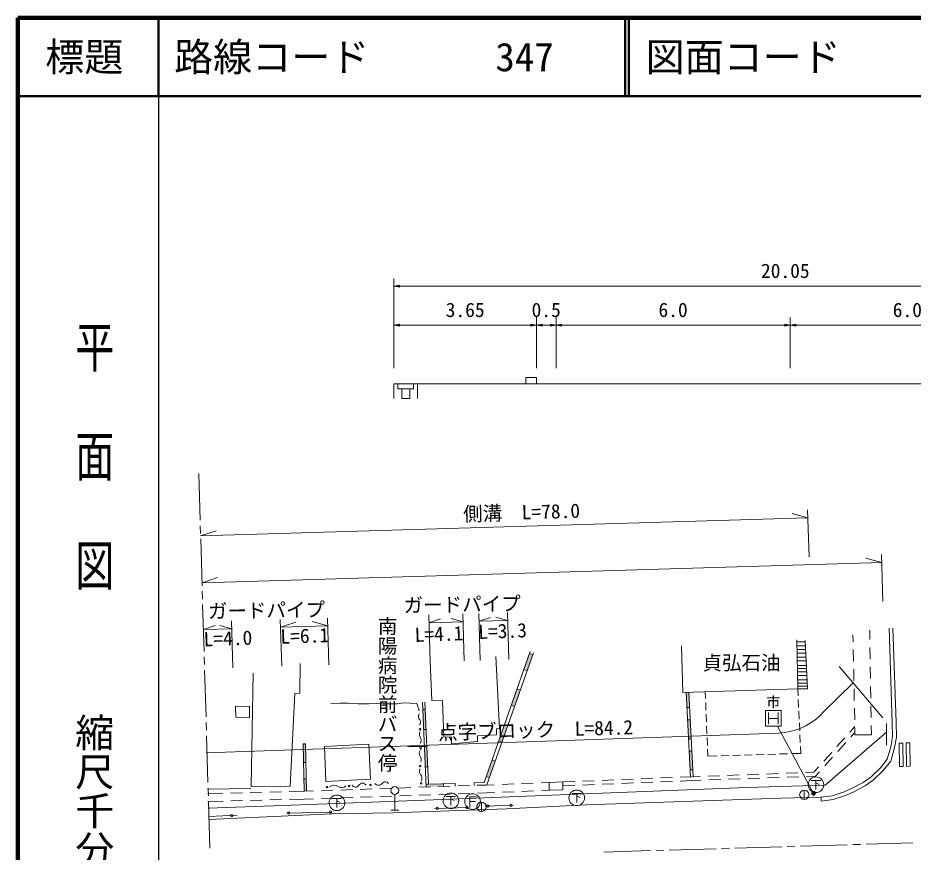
# Model space of a CAD drawing. Units: millimetres at full size, sheet at 1:1000, with parts at other scales. Extents: x 40000 to 680000, y 20000 to 380000.
# Drawn here: x 40000 to 154639, y 273198 to 380000 of the extents above; entities that cross this region are included whole.
import ezdxf
from ezdxf.enums import TextEntityAlignment as Align

# ---------------------------------------------------------------- set-up
doc = ezdxf.new("R2010")
doc.units = ezdxf.units.MM
doc.header["$LTSCALE"] = 1000
doc.header["$PDMODE"] = 32
doc.header["$PDSIZE"] = 500
doc.linetypes.add('CHAIN', pattern=[18.5, 12, -1.5, 3.5, -1.5])
for name, color, linetype, lineweight in [('M-BGD', 7, 'Continuous', 13), ('M-BGD-EXST', 7, 'Continuous', 13), ('M-BMK', 2, 'CHAIN', 13), ('M-STR-HTXT', 7, 'Continuous', 13), ('M-TTL', 2, 'Continuous', 140), ('M-TTL-BAND', 7, 'Continuous', 25), ('M-TTL-LINE', 7, 'Continuous', 50)]:
    doc.layers.add(name, color=color, linetype=linetype, lineweight=lineweight)
doc.layers.add('M-BMK-HTXT', color=7, linetype='Continuous')
doc.layers.add('M-TTL-TXT', color=7, linetype='Continuous')
doc.styles.add('@ＭＳ ゴシック', font='')
doc.styles.add('ＭＳ ゴシック', font='')
doc.styles.get('@ＭＳ ゴシック').set_extended_font_data('@MS Gothic')
doc.styles.get('ＭＳ ゴシック').set_extended_font_data('MS Gothic')

# ---------------------------------------------------------------- blocks, each defined once
blk = doc.blocks.new('open_arrow')
at = {"color": 0, "linetype": 'Continuous', "lineweight": -2}
blk.add_lwpolyline([(7.5, 1.25), (0, 0), (7.5, -1.25)], dxfattribs=at)

msp = doc.modelspace()

# ---------------------------------------------------------------- hatches: boundary and pattern name
at = {"layer": 'M-BGD'}
for points in [[(105948, 298469), (105532, 298642), (104799, 296564), (105215, 296392)], [(104349, 293936), (103933, 294109), (103191, 292006), (103608, 291833)], [(125669, 291712), (126019, 291716), (125918, 293670), (125568, 293659)], [(92156, 291502), (91855, 291504), (91972, 288903), (92272, 288900)], [(126101, 290117), (125751, 290113), (125874, 287714), (126225, 287719)], [(102742, 289378), (102325, 289550), (101584, 287447), (102000, 287275)], [(76847, 287070), (76547, 287065), (76590, 284665), (76890, 284670)], [(92371, 286699), (92071, 286702), (92187, 284101), (92487, 284098)], [(126307, 286119), (125957, 286115), (126080, 283716), (126431, 283721)], [(101134, 284820), (100718, 284992), (99976, 282889), (100393, 282717)], [(76928, 282571), (76628, 282565), (76656, 280986), (76687, 280987), (76956, 280996)], [(94486, 281949), (92587, 281884), (92586, 281897), (92286, 281900), (92302, 281524), (94501, 281599)]]:
    msp.add_hatch(color=256, dxfattribs=at).paths.add_polyline_path(points)

# ---------------------------------------------------------------- linework, layer by layer
for p, q in [((88159, 333153), (88159, 331284)), ((88159, 333153), (188409, 333153)), ((91175, 333153), (91175, 331255)), ((149101, 300412), (149082, 301607)), ((146942, 301017), (146960, 300117)), ((139758, 300113), (140821, 300113)), ((139768, 299586), (140847, 299586)), ((149140, 297912), (149117, 299412)), ((105610, 298864), (99708, 282129)), ((106035, 298714), (100066, 281791)), ((105532, 298642), (105948, 298469)), ((139777, 299134), (140869, 299134)), ((139787, 298660), (140891, 298660)), ((139797, 298134), (140917, 298134)), ((146980, 299117), (147010, 297617)), ((139806, 297667), (140939, 297667)), ((139817, 297108), (140966, 297108)), ((104799, 296564), (105215, 296392)), ((139826, 296698), (140986, 296698)), ((139834, 296274), (141007, 296274)), ((139843, 295822), (141029, 295822)), ((147030, 296617), (147059, 295118)), ((149179, 295412), (149156, 296912)), ((139854, 295269), (141055, 295269)), ((139862, 294844), (141076, 294844)), ((103933, 294109), (104349, 293936)), ((125568, 293659), (126125, 282846)), ((125918, 293670), (126475, 282860)), ((128024, 293737), (128059, 292855)), ((139870, 294439), (141095, 294439)), ((139917, 293224), (139877, 294114)), ((147079, 294118), (147109, 292618)), ((149219, 292913), (149195, 294413)), ((91816, 292386), (92302, 281524)), ((92116, 292400), (92587, 281884)), ((128079, 292356), (128118, 291356)), ((139984, 291725), (139939, 292724)), ((91855, 291504), (92156, 291502)), ((103191, 292006), (103608, 291833)), ((125669, 291712), (126019, 291716)), ((135737, 289314), (135737, 291314)), ((135737, 291314), (137737, 291314)), ((137737, 291314), (137737, 289314)), ((140052, 290227), (140007, 291226)), ((147129, 291618), (147159, 290119)), ((149258, 290413), (149234, 291913)), ((125751, 290113), (126101, 290117)), ((128138, 290857), (128177, 289858)), ((136112, 291064), (136112, 289564)), ((136112, 290314), (137362, 290314)), ((137362, 291064), (137362, 289564)), ((91972, 288903), (92272, 288900)), ((102325, 289550), (102742, 289378)), ((128197, 289358), (128237, 288359)), ((137737, 289314), (135737, 289314)), ((141889, 280706), (137273, 289314)), ((140119, 288728), (140074, 289727)), ((147176, 289258), (146553, 288565)), ((147178, 289119), (147196, 288218)), ((149292, 288218), (149273, 289413)), ((151230, 289645), (151253, 286898)), ((128256, 287859), (128296, 286860)), ((140187, 287230), (140142, 288229)), ((145884, 287822), (144882, 286706)), ((147190, 288526), (146675, 287953)), ((147196, 288218), (149292, 288218)), ((76547, 287065), (76847, 287070)), ((76547, 287065), (76656, 280986)), ((76847, 287070), (76956, 280996)), ((89900, 286723), (92371, 286699)), ((101584, 287447), (102000, 287275)), ((125874, 287714), (126225, 287719)), ((140249, 285840), (140209, 286730)), ((146007, 287210), (145004, 286094)), ((152869, 287142), (153319, 287156)), ((152869, 287142), (152900, 284141)), ((153319, 287156), (153350, 284155)), ((153769, 287170), (154219, 287184)), ((153769, 287170), (153800, 284169)), ((154219, 287184), (154250, 284183)), ((125957, 286115), (126307, 286119)), ((128316, 286360), (128351, 285478)), ((128351, 285478), (129552, 285515)), ((130052, 285530), (131051, 285561)), ((131551, 285576), (132551, 285606)), ((133051, 285621), (134050, 285652)), ((134550, 285667), (135549, 285697)), ((136049, 285713), (137049, 285743)), ((137548, 285758), (138548, 285789)), ((139048, 285804), (140249, 285840)), ((144213, 285963), (143210, 284847)), ((76590, 284665), (76890, 284670)), ((100718, 284992), (101134, 284820)), ((144335, 285351), (143332, 284235)), ((92187, 284101), (92487, 284098)), ((126080, 283716), (126431, 283721)), ((134873, 283159), (133374, 283106)), ((137371, 283249), (135872, 283195)), ((139870, 283338), (138371, 283284)), ((141919, 283411), (140869, 283373)), ((142542, 284104), (141919, 283411)), ((142664, 283492), (142149, 282919)), ((152900, 284141), (153350, 284155)), ((153800, 284169), (154250, 284183)), ((76628, 282565), (76928, 282571)), ((99708, 282129), (98421, 282084)), ((98421, 282084), (98433, 281735)), ((99976, 282889), (100393, 282717)), ((105997, 282031), (104499, 281970)), ((108018, 282112), (106997, 282071)), ((111303, 282239), (109767, 282176)), ((113801, 282341), (112302, 282279)), ((116299, 282443), (114800, 282382)), ((118797, 282546), (117298, 282484)), ((118815, 282049), (117316, 281989)), ((121295, 282648), (119796, 282587)), ((121313, 282151), (119814, 282090)), ((123793, 282750), (122294, 282689)), ((123811, 282252), (122312, 282191)), ((126328, 282854), (124792, 282791)), ((126347, 282355), (124810, 282292)), ((127378, 282892), (126328, 282854)), ((127502, 282396), (126347, 282355)), ((129876, 282981), (128377, 282927)), ((130001, 282485), (128502, 282432)), ((132375, 283070), (130876, 283017)), ((132499, 282574), (131000, 282521)), ((134998, 282664), (133498, 282610)), ((137496, 282753), (135997, 282699)), ((139994, 282842), (138495, 282788)), ((142149, 282919), (140994, 282878)), ((64276, 281253), (69817, 281331)), ((73742, 280915), (72242, 280879)), ((76687, 280987), (74742, 280940)), ((77840, 281026), (76687, 280987)), ((80338, 281112), (78839, 281061)), ((82837, 281198), (81338, 281147)), ((85335, 281284), (83836, 281233)), ((87834, 281370), (86335, 281318)), ((90333, 281456), (88833, 281404)), ((92831, 281542), (91332, 281490)), ((92286, 281900), (92586, 281897)), ((95977, 282000), (92587, 281884)), ((95330, 281628), (93830, 281576)), ((94486, 281949), (94501, 281599)), ((95977, 282000), (95989, 281651)), ((97828, 281714), (96329, 281662)), ((99980, 281788), (98828, 281748)), ((101001, 281829), (99980, 281788)), ((103499, 281930), (102001, 281869)), ((103537, 280931), (102039, 280870)), ((106035, 281032), (104537, 280971)), ((108056, 281113), (107034, 281072)), ((111321, 281746), (109784, 281684)), ((113819, 281847), (112321, 281786)), ((116317, 281948), (114818, 281888)), ((140710, 281146), (140710, 279946)), ((66244, 280734), (64298, 280687)), ((66278, 279735), (64337, 279688)), ((68743, 280795), (67244, 280758)), ((68777, 279795), (67278, 279759)), ((71243, 280855), (69743, 280819)), ((71277, 279855), (69777, 279819)), ((73776, 279916), (72276, 279880)), ((76717, 279987), (74776, 279940)), ((77873, 280027), (76717, 279987)), ((80372, 280113), (78873, 280061)), ((82870, 280199), (81371, 280147)), ((85369, 280285), (83870, 280233)), ((87867, 280371), (86368, 280319)), ((88263, 280580), (88263, 278580)), ((90366, 280457), (88867, 280405)), ((92864, 280542), (91365, 280491)), ((95363, 280628), (93864, 280577)), ((97861, 280714), (96362, 280663)), ((98730, 280289), (97855, 280289)), ((97855, 280289), (97855, 278914)), ((100017, 280789), (98861, 280749)), ((101039, 280830), (100017, 280789)), ((87763, 278580), (88763, 278580)), ((93339, 278774), (97717, 278907)), ((97855, 279664), (98605, 279664)), ((99354, 279605), (99354, 278405)), ((99836, 279080), (103442, 279187)), ((68094, 277907), (64412, 277763)), ((74418, 278182), (80230, 278328))]:
    msp.add_line(p, q, dxfattribs=at)
for points in [[(106409, 333153), (106409, 333964), (105054, 333964), (105054, 333153)], [(88657, 333153), (88657, 332492), (89667, 332492)], [(89146, 332492), (89146, 331291), (89667, 331291)], [(90677, 333153), (90677, 332492), (89667, 332492)], [(90189, 332492), (90189, 331291), (89667, 331291)], [(151556, 301853), (151972, 289768), (152006, 287940), (151783, 286688), (151337, 285092), (150444, 283976), (149256, 282822), (148226, 282101), (146835, 281380), (145805, 280917), (144294, 280419), (142765, 280213), (137693, 280108), (126488, 279730), (112774, 279231), (102567, 278733), (88046, 278236), (80210, 278076), (64428, 277371)], [(142875, 280228), (142877, 279723), (144406, 279930), (145986, 280450), (147053, 280930), (148486, 281672), (149576, 282435), (150815, 283639), (151791, 284859), (152271, 286576), (152507, 287901), (152472, 289781), (152056, 301870)], [(124995, 299616), (125150, 293646), (139877, 294114), (139753, 300371)], [(140813, 300283), (141112, 294093), (139877, 294114)], [(92807, 297607), (93017, 292587), (94367, 292548), (94538, 287966), (95508, 287909), (95547, 287072), (98875, 287338), (98875, 288099), (101310, 288213), (101272, 288992), (101671, 289069), (101215, 298234)], [(70138, 296105), (69878, 281610), (74875, 281639), (75453, 293514), (76094, 293544), (76139, 297339)], [(80060, 292213), (81272, 292246), (82287, 292246), (83580, 292197), (84186, 292180), (84955, 292180), (85905, 292213), (86723, 292180), (88623, 292180), (89397, 292290), (90220, 292282), (91068, 292240), (91396, 291275)], [(151239, 288556), (143385, 281775), (133365, 281452), (118069, 280891), (94376, 279918), (72744, 279116), (64371, 278822)]]:
    msp.add_lwpolyline(points, dxfattribs=at)
for points in [[(67875, 291896), (69669, 291847), (69639, 290432), (67895, 290462)], [(79242, 286738), (84923, 287021), (85139, 282529), (79417, 282246)], [(108018, 282113), (109767, 282176), (109803, 281176), (108054, 281114)]]:
    msp.add_lwpolyline(points, close=True, dxfattribs=at)
for centre, radius in [((91506, 288929), 100), ((91579, 286489), 100), ((91520, 284232), 100), ((91638, 282011), 100), ((79577, 281515), 100), ((82422, 281667), 100), ((85155, 281797), 100), ((88263, 281080), 500), ((140710, 280546), 600), ((98230, 279664), 1000), ((93701, 278785), 150), ((97514, 278901), 150), ((99354, 279005), 600), ((100180, 279091), 150), ((103129, 279178), 150), ((67380, 277879), 150), ((74677, 278188), 150), ((80048, 278324), 150)]:
    msp.add_circle(centre, radius, dxfattribs=at)
for centre, radius, start, end in [((91919, 290549), 634, 146.52001, 222.77087), ((91130, 289820), 440, 310.59728, 42.77087), ((92166, 288249), 751, 154.10335, 216.96534), ((91172, 287501), 492, 312.83576, 36.96534), ((91965, 285828), 581, 140.17348, 215.78083), ((90861, 285032), 781, 338.32093, 35.78083), ((92086, 283565), 660, 155.43656, 219.12398), ((84133, 281477), 550, 30.9904, 149.00953), ((87058, 281690), 498, 35.65103, 141.68637), ((90957, 282647), 795, 331.35847, 39.12398), ((80484, 280867), 888, 53.66401, 130.18345), ((81432, 282156), 712, 233.66401, 320.4414), ((83238, 282014), 495, 206.1206, 329.00953), ((86175, 282388), 628, 220.49442, 321.68637)]:
    msp.add_arc(centre, radius, start, end, dxfattribs=at)
at = {"layer": 'M-BGD-EXST'}
for p, q in [((141603, 282371), (142803, 282371)), ((142203, 282371), (142203, 281221)), ((142203, 282071), (142603, 281871)), ((80254, 280058), (81454, 280058)), ((80854, 280058), (80854, 278908)), ((80854, 279758), (81254, 279558)), ((94856, 280312), (96056, 280312)), ((95456, 280312), (95456, 279162)), ((95456, 280012), (95856, 279812)), ((110962, 280696), (112162, 280696)), ((111562, 280696), (111562, 279546)), ((111562, 280396), (111962, 280196))]:
    msp.add_line(p, q, dxfattribs=at)
for centre in [(142203, 281821), (111562, 280146), (80854, 279508), (95456, 279762)]:
    msp.add_circle(centre, 1000, dxfattribs=at)
at = {"layer": 'M-BMK'}
for p, q in [((63160, 321686), (63338, 315688)), ((63359, 314989), (63389, 313989)), ((63410, 313289), (63588, 307292)), ((63609, 306592), (63639, 305593)), ((63660, 304893), (63838, 298896)), ((63859, 298196), (63889, 297196)), ((63910, 296497), (64089, 290499)), ((64109, 289800), (64139, 288800)), ((64160, 288100), (64339, 282103)), ((64360, 281403), (64389, 280404)), ((64410, 279704), (64589, 273707)), ((140215, 273959), (146212, 274138)), ((146912, 274159), (147911, 274188)), ((148611, 274209), (154609, 274388)), ((115026, 273209), (121023, 273387)), ((121723, 273408), (122723, 273438)), ((123422, 273459), (129420, 273637)), ((130119, 273658), (131119, 273688)), ((131819, 273709), (137816, 273888)), ((138516, 273908), (139515, 273938))]:
    msp.add_line(p, q, dxfattribs=at)
at = {"layer": 'M-STR-HTXT'}
for p, q in [((88159, 335153), (88159, 346653)), ((88159, 345653), (188409, 345653)), ((88159, 335153), (88159, 341653)), ((106409, 335153), (106409, 341653)), ((106409, 335153), (106409, 341653)), ((108909, 335153), (108909, 341653)), ((138909, 335153), (138909, 341653)), ((88159, 340653), (106409, 340653)), ((106409, 340653), (108909, 340653)), ((108909, 340653), (138909, 340653)), ((138909, 340653), (168909, 340653)), ((141163, 316006), (139146, 316546)), ((141312, 311008), (141133, 317005)), ((63398, 313689), (141163, 316006)), ((63398, 313689), (65379, 314348)), ((150615, 310285), (148598, 310825)), ((150764, 305287), (150585, 311284)), ((63576, 307692), (150615, 310285)), ((63576, 307692), (65558, 308351)), ((102867, 297857), (102689, 303855)), ((67531, 296805), (67353, 302802)), ((73781, 296991), (73602, 302988)), ((73632, 301989), (75613, 302648)), ((79691, 302169), (77674, 302709)), ((79839, 297171), (79661, 303169)), ((92787, 297557), (92608, 303554)), ((92638, 302555), (94124, 303049)), ((92638, 302555), (97015, 302685)), ((97015, 302685), (95503, 303090)), ((97164, 297688), (96985, 303685)), ((99203, 297748), (99024, 303746)), ((99054, 302746), (100540, 303241)), ((99054, 302746), (102718, 302855)), ((102718, 302855), (101206, 303260)), ((63755, 301694), (65241, 302189)), ((63755, 301694), (67382, 301802)), ((67382, 301802), (65870, 302208)), ((73632, 301989), (79691, 302169)), ((145191, 296981), (150762, 290381)), ((143141, 291093), (146969, 294874)), ((64095, 285899), (137414, 288441))]:
    msp.add_line(p, q, dxfattribs=at)
for radius in [150, 120, 90, 60, 30, 20]:
    msp.add_circle((141889, 280706), radius, dxfattribs=at)
msp.add_arc((137132, 296558), 8122, 271.98508, 317.71551, dxfattribs=at)
msp.add_point((141889, 280706), dxfattribs=at)
at = {"layer": 'M-TTL'}
for p, q in [((40000, 380000), (40000, 20000)), ((680000, 380000), (40000, 380000))]:
    msp.add_line(p, q, dxfattribs=at)
at = {"layer": 'M-TTL-BAND'}
msp.add_line((58000, 370000), (58000, 20000), dxfattribs=at)
at = {"layer": 'M-TTL-LINE'}
for p, q in [((58000, 380000), (58000, 370000)), ((117750, 380000), (117750, 370000)), ((118250, 380000), (118250, 370000)), ((40000, 370000), (680000, 370000))]:
    msp.add_line(p, q, dxfattribs=at)

# ---------------------------------------------------------------- block references
at = {"layer": 'M-STR-HTXT', "xscale": 100, "yscale": 100}
for p in [(88159, 345653), (88159, 340653), (106409, 340653), (108909, 340653), (138909, 340653)]:
    msp.add_blockref('open_arrow', p, dxfattribs=at)
at = {"layer": 'M-STR-HTXT', "xscale": 100, "yscale": 100, "rotation": 180}
for p in [(106409, 340653), (108909, 340653), (138909, 340653)]:
    msp.add_blockref('open_arrow', p, dxfattribs=at)

# ---------------------------------------------------------------- texts
at = {"layer": 'M-BMK-HTXT', "style": '@ＭＳ ゴシック'}
msp.add_text('南陽病院前バス停', height=1833, rotation=270, dxfattribs=at).set_placement((85844, 303379), align=Align.BOTTOM_LEFT)
at = {"layer": 'M-BMK-HTXT', "style": 'ＭＳ ゴシック'}
msp.add_text('貞弘石油', height=1833, dxfattribs=at).set_placement((127665, 295974), align=Align.BOTTOM_LEFT)
at = {"layer": 'M-STR-HTXT', "style": 'ＭＳ ゴシック'}
for s, p in [('20.05', (135159, 346153)), ('3.65', (94784, 341153)), ('0.5', (105784, 341153)), ('6.0', (122034, 341153)), ('6.0', (152034, 341153))]:
    msp.add_text(s, height=1833, dxfattribs=at).set_placement(p, align=Align.BOTTOM_LEFT)
msp.add_text('側溝  L=78.0', height=1833, rotation=1.706, dxfattribs=at).set_placement((104545, 315230), align=Align.BOTTOM_CENTER)
for s, rotation, p in [('ガードパイプ ', 0.875, (89414, 303332)), ('ガードパイプ ', 0.875, (64347, 302577)), ('L=4.0', 2.083, (63836, 298981)), ('L=6.1', 2.083, (73668, 299311)), ('L=4.1', 2.083, (90857, 299550)), ('L=3.3', 2.083, (98997, 299930)), ('点字ブロック  L=84.2', 1.622, (93851, 287029))]:
    msp.add_text(s, height=1833, rotation=rotation, dxfattribs=at).set_placement(p, align=Align.BOTTOM_LEFT)
msp.add_text('市', height=1320, dxfattribs=at).set_placement((136744, 292424), align=Align.MIDDLE_CENTER)
at = {"layer": 'M-TTL-BAND', "style": '@ＭＳ ゴシック', "width": 1.4}
msp.add_text('平  面  図', height=3666, rotation=270, dxfattribs=at).set_placement((49777, 306475), align=Align.MIDDLE_RIGHT)
at = {"layer": 'M-TTL-BAND', "style": '@ＭＳ ゴシック'}
msp.add_text('縮尺千分の一', height=3666, rotation=270, dxfattribs=at).set_placement((49777, 261030), align=Align.MIDDLE_RIGHT)
at = {"layer": 'M-TTL-TXT', "style": 'ＭＳ ゴシック'}
msp.add_text('標題', height=3666, dxfattribs=at).set_placement((48500, 375000), align=Align.MIDDLE_CENTER)
for s, p in [('路線コード', (60000, 375000)), ('347', (101142, 375000)), ('図面コード', (120380, 375000))]:
    msp.add_text(s, height=3666, dxfattribs=at).set_placement(p, align=Align.MIDDLE_LEFT)

doc.saveas('drawing.dxf')
